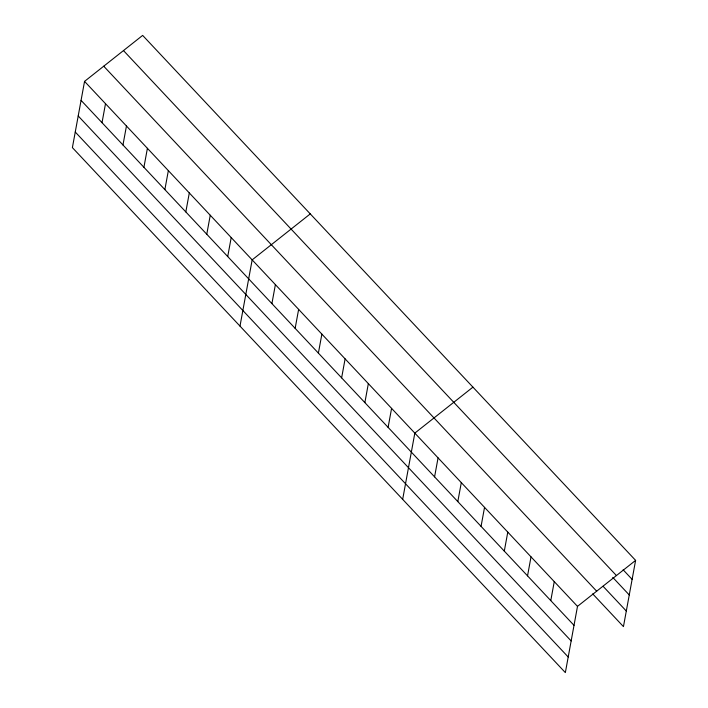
<?xml version="1.0" encoding="UTF-8"?>
<svg xmlns="http://www.w3.org/2000/svg" width="708" height="708" viewBox="0 0 708 708"><rect width="100%" height="100%" fill="white"/><g stroke="black" fill="none" stroke-linecap="round" stroke-linejoin="round"><path stroke-width="1.06" d="M84.553 81.385L72.393 147.618L565.347 672.6L577.498 606.367L635.607 560.382L142.653 35.4L84.553 81.385L577.498 606.367M102.023 122.679L105.501 103.695M122.971 144.99L126.449 126.006M143.919 167.3L147.406 148.317M164.867 189.611L168.354 170.628M185.823 211.922L189.302 192.939M206.771 234.233L210.249 215.259M227.719 256.544L231.206 237.569M239.994 326.114L252.154 259.88L310.263 213.896M271.907 303.608L275.394 284.625M295.147 328.353L298.634 309.378M318.388 353.106L321.875 334.123M341.628 377.851L345.106 358.876M364.868 402.604L368.346 383.621M388.108 427.349L391.586 408.374M402.666 499.352L414.826 433.119L472.935 387.143M434.579 476.856L438.066 457.872M457.819 501.6L461.306 482.617M481.059 526.354L484.546 507.37M504.3 551.098L507.778 532.124M527.54 575.852L531.018 556.869M550.78 600.596L554.258 581.622M635.607 560.382L623.447 626.615L592.711 593.879M623.129 569.781L632.12 579.365M123.484 50.578L616.429 575.56M612.765 577.392L629.262 594.959M603.074 586.277L626.306 611.022M103.731 66.207L596.676 591.189M81.066 100.359L574.011 625.35M78.207 115.953L571.152 640.944M75.26 132.024L568.205 657.006"/></g></svg>
